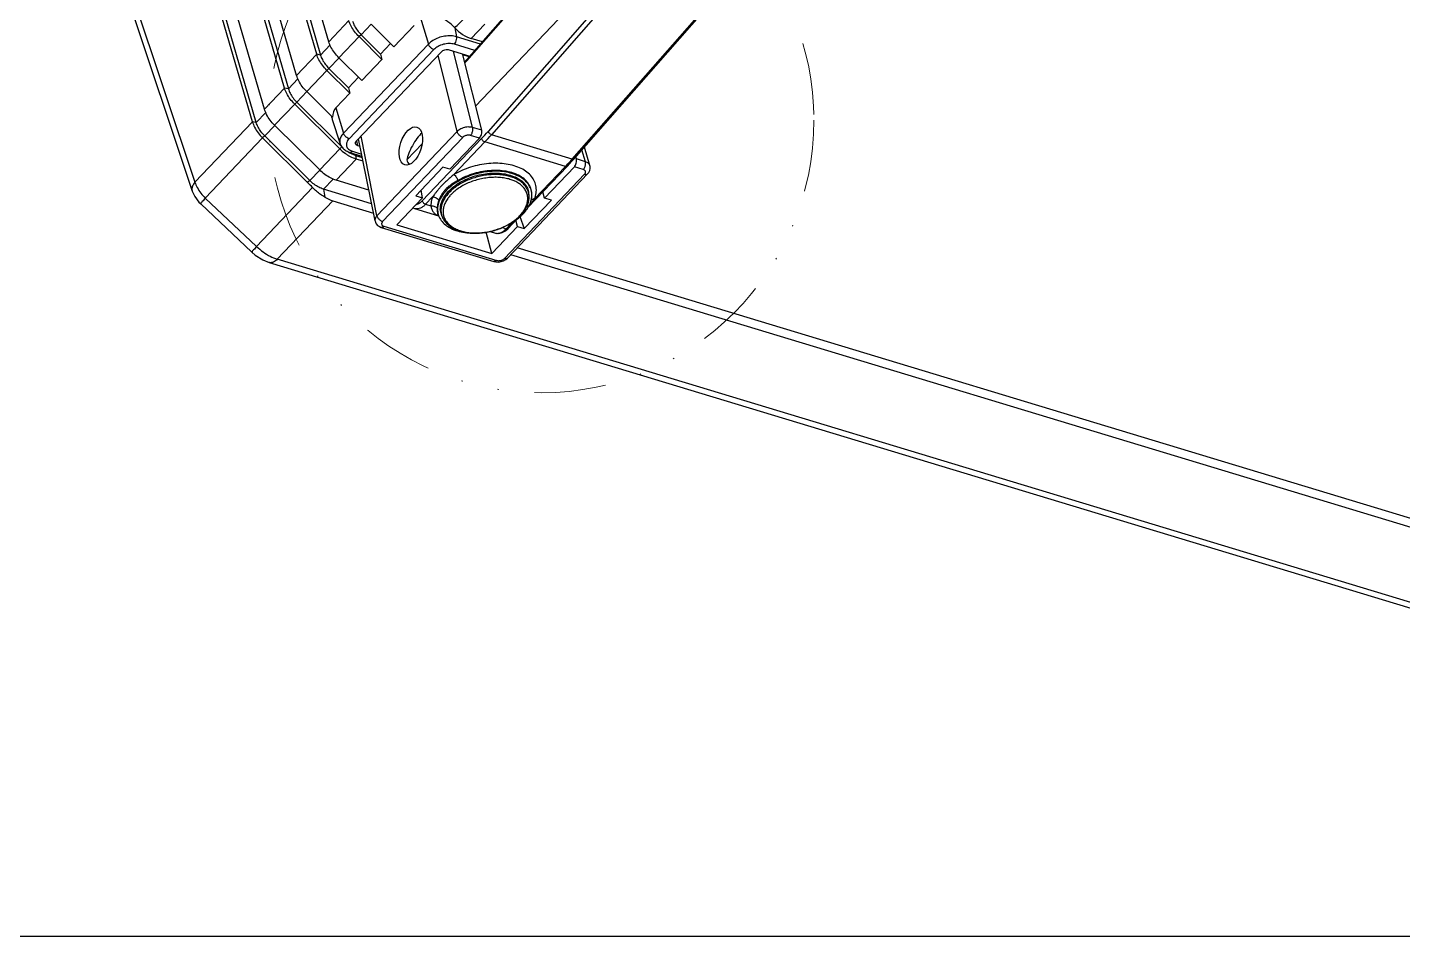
# Model space of a CAD drawing. Header units: millimetres. Extents: x 14343 to 15285, y -9166 to -7819.
# Drawn here: x 14513.4 to 14635.1, y -9166.3 to -9085.9 of the extents above; entities that cross this region are included whole.
import ezdxf

# ---------------------------------------------------------------- set-up
doc = ezdxf.new("R2010")
doc.units = ezdxf.units.MM
doc.linetypes.add('DIVIDE', pattern=[31.75, 12.7, -6.35, 0, -6.35, 0, -6.35])
doc.layers.add('hatch', color=56, linetype='Continuous', lineweight=9)

# ---------------------------------------------------------------- blocks, each defined once
blk = doc.blocks.new('u9')
at = {"color": 7, "linetype": 'Continuous'}
for p, q in [((151.981, 651.879), (278.458, 613.584)), ((279.179, 613.872), (152.702, 652.168)), ((257.798, 613.177), (149.956, 645.83)), ((158.441, 642.487), (257.226, 612.576)), ((258.085, 613.478), (250.989, 606.028)), ((258.352, 613.515), (251.256, 606.065)), ((269.014, 610.672), (259.036, 613.693)), ((269.254, 610.768), (259.276, 613.789)), ((273.532, 608.413), (278.458, 613.584)), ((257.192, 610.688), (259.472, 613.081)), ((259.472, 613.081), (259.959, 611.195)), ((267.87, 610.539), (259.472, 613.081)), ((275.325, 607.246), (280.287, 612.455)), ((284.824, 608.177), (280.287, 612.455)), ((285.23, 608.691), (280.693, 612.969)), ((258.192, 610.883), (257.659, 610.324)), ((258.266, 611.069), (258.032, 610.861)), ((258.527, 610.782), (258.192, 610.883)), ((259.606, 611.131), (259.142, 611.272)), ((256.591, 610.87), (254.195, 608.354)), ((256.973, 609.817), (256.591, 610.87)), ((257.192, 610.688), (256.591, 610.87)), ((257.192, 610.688), (257.336, 610.13)), ((258.032, 610.861), (257.283, 610.074)), ((262.033, 602.802), (269.13, 610.252)), ((262.531, 602.288), (269.627, 609.739)), ((264.206, 609.687), (264.145, 609.809)), ((266.299, 609.105), (264.176, 609.748)), ((267.87, 610.539), (265.59, 608.145)), ((269.627, 609.739), (271.04, 602.696)), ((269.802, 610.202), (271.261, 602.928)), ((256.275, 609.017), (252.781, 605.348)), ((263.999, 609.334), (263.913, 609.648)), ((264.703, 608.069), (265.326, 608.723)), ((265.326, 608.723), (264.863, 608.863)), ((266.444, 609.042), (266.297, 609.105)), ((273.532, 608.413), (269.943, 609.499)), ((270.108, 608.675), (274.366, 607.386)), ((254.795, 608.172), (252.161, 605.406)), ((255.682, 608.249), (252.941, 605.371)), ((254.195, 608.354), (254.795, 608.172)), ((254.795, 608.172), (254.954, 607.629)), ((256.282, 607.399), (256.208, 607.723)), ((260.371, 602.914), (265.622, 608.427)), ((263.794, 605.447), (266.19, 607.963)), ((265.59, 608.145), (265.729, 607.479)), ((266.19, 607.963), (265.59, 608.145)), ((270.35, 607.473), (273.245, 606.596)), ((273.509, 606.487), (274.366, 607.386)), ((274.366, 607.386), (274.242, 608.099)), ((284.824, 608.177), (279.751, 602.851)), ((292.434, 588.269), (285.977, 607.557)), ((260.075, 603.21), (262.817, 606.088)), ((273.245, 606.596), (271.465, 604.727)), ((274.69, 605.694), (275.578, 606.627)), ((275.578, 606.627), (275.765, 606.802)), ((275.578, 606.627), (279.566, 602.674)), ((275.765, 606.802), (279.751, 602.851)), ((285.741, 606.768), (280.653, 601.426)), ((292.191, 587.5), (285.741, 606.768)), ((250.789, 605.288), (251.277, 603.664)), ((251.185, 604.955), (251.497, 603.914)), ((251.185, 604.955), (251.985, 604.712)), ((251.371, 605.645), (252.161, 605.406)), ((252.376, 604.91), (252.191, 604.703)), ((252.941, 605.371), (260.075, 603.21)), ((260.559, 602.863), (263.193, 605.629)), ((263.193, 605.629), (263.794, 605.447)), ((265.63, 603.378), (266.984, 604.799)), ((270.864, 604.908), (271.465, 604.727)), ((274.7, 605.685), (272.919, 603.815)), ((274.7, 605.685), (278.688, 601.732)), ((252.191, 604.703), (238.319, 588.923)), ((252.35, 604.725), (238.478, 588.945)), ((251.985, 604.712), (252.04, 604.531)), ((252.35, 604.725), (259.486, 602.564)), ((271.521, 604.4), (270.93, 604.579)), ((272.036, 604.126), (270.955, 604.454)), ((271.795, 604.03), (270.991, 604.274)), ((271.127, 603.597), (271.326, 603.537)), ((271.434, 604.309), (271.521, 604.4)), ((271.521, 604.4), (271.465, 604.727)), ((272.733, 603.64), (272.919, 603.815)), ((272.733, 603.64), (276.722, 599.687)), ((272.919, 603.815), (276.907, 599.862)), ((245.668, 586.768), (259.486, 602.564)), ((260.559, 602.863), (261.349, 602.624)), ((271.441, 603.117), (263.932, 595.233)), ((264.592, 595.033), (272.102, 602.917)), ((265.082, 594.55), (272.592, 602.434)), ((271.326, 603.537), (271.422, 603.113)), ((273.268, 600.178), (272.592, 602.434)), ((273.58, 601.216), (272.89, 603.363)), ((279.566, 602.674), (278.678, 601.741)), ((279.566, 602.674), (279.753, 602.849)), ((245.973, 586.481), (259.79, 602.278)), ((260.362, 602.176), (262.024, 595.502)), ((260.362, 602.176), (261.163, 601.933)), ((261.163, 601.933), (262.845, 595.177)), ((262.531, 602.288), (264.214, 595.53)), ((278.688, 601.732), (276.907, 599.862)), ((280.317, 601.487), (279.471, 600.598)), ((280.317, 601.487), (284.995, 585.439)), ((280.317, 601.487), (280.653, 601.424)), ((280.653, 601.426), (285.335, 585.363)), ((246.927, 585.365), (260.896, 600.03)), ((272.036, 598.885), (273.268, 600.178)), ((273.555, 601.014), (275.844, 598.745)), ((279.589, 600.307), (277.809, 598.438)), ((279.589, 600.307), (284.271, 584.246)), ((272.152, 598.411), (272.036, 598.885)), ((272.036, 598.885), (274.063, 596.876)), ((275.844, 598.745), (274.063, 596.876)), ((276.722, 599.687), (275.833, 598.755)), ((276.722, 599.687), (276.907, 599.862)), ((269.192, 595.898), (270.972, 597.768)), ((270.972, 597.768), (272.999, 595.759)), ((271.27, 597.484), (272.152, 598.411)), ((272.152, 598.411), (273.877, 596.701)), ((277.473, 598.5), (276.627, 597.612)), ((282.15, 582.452), (277.473, 598.5)), ((277.473, 598.5), (277.809, 598.438)), ((277.809, 598.438), (282.49, 582.376)), ((273.877, 596.701), (272.989, 595.768)), ((273.877, 596.701), (274.063, 596.876)), ((276.745, 597.321), (274.964, 595.451)), ((276.745, 597.321), (281.426, 581.26)), ((261.66, 595.898), (251.007, 583.78)), ((261.679, 596.02), (251.023, 583.899)), ((260.968, 595.111), (262.778, 594.563)), ((263.247, 595.056), (261.409, 595.612)), ((261.462, 595.672), (262.024, 595.502)), ((261.658, 595.895), (261.871, 596.119)), ((261.679, 596.02), (261.85, 596.2)), ((268.425, 594.498), (269.307, 595.424)), ((269.307, 595.424), (269.192, 595.898)), ((269.192, 595.898), (271.218, 593.889)), ((269.307, 595.424), (271.032, 593.714)), ((272.999, 595.759), (271.218, 593.889)), ((274.628, 595.514), (273.782, 594.625)), ((279.306, 579.466), (274.628, 595.514)), ((274.628, 595.514), (274.964, 595.451)), ((274.964, 595.451), (279.646, 579.39)), ((261.294, 594.049), (260.086, 592.781)), ((260.3, 594.35), (261.294, 594.049)), ((260.469, 594.543), (262.584, 593.902)), ((262.747, 593.098), (262.584, 593.902)), ((265.894, 591.841), (265.082, 594.55)), ((266.347, 592.912), (268.128, 594.781)), ((268.128, 594.781), (270.155, 592.772)), ((271.032, 593.714), (271.218, 593.889)), ((273.9, 594.335), (272.12, 592.465)), ((273.9, 594.335), (278.582, 578.273)), ((271.032, 593.714), (270.144, 592.782))]:
    blk.add_line(p, q, dxfattribs=at)
for points in [[(259.277, 613.789), (259.1, 613.826), (258.87, 613.831), (258.639, 613.793), (258.42, 613.714), (258.223, 613.598), (258.085, 613.478)], [(280.693, 612.969), (280.403, 613.219), (279.728, 613.651), (279.178, 613.873)], [(259.142, 611.272), (259.113, 611.28), (258.838, 611.303), (258.55, 611.232), (258.266, 611.069)], [(269.802, 610.201), (269.773, 610.304), (269.692, 610.461), (269.571, 610.596), (269.412, 610.704), (269.255, 610.768)], [(285.977, 607.557), (285.752, 608.044), (285.395, 608.524), (285.23, 608.691)], [(250.989, 606.027), (250.889, 605.902), (250.804, 605.734), (250.764, 605.561), (250.767, 605.388), (250.79, 605.288)], [(252.781, 605.348), (252.597, 605.153), (252.376, 604.91)]]:
    blk.add_lwpolyline(points, dxfattribs=at)
for centre, radius, start, end in [((258.197, 613.373), 0.153, 130.88392, 136.66275), ((259.235, 613.652), 0.143, 72.92487, 77.16571), ((260.908, 605.241), 6.014, 106.66671, 112.37552), ((258.975, 610.725), 0.572, 76.63708, 84.6904), ((258.974, 610.721), 0.575, 73.05912, 76.62251), ((260.962, 605.079), 6.185, 105.53724, 106.70919), ((260.964, 605.071), 6.193, 100.3458, 105.53802), ((260.944, 605.177), 6.085, 97.83294, 100.34457), ((260.929, 605.285), 5.976, 95.48962, 97.8327), ((259.636, 606.768), 4.061, 132.91569, 136.36986), ((259.418, 607.308), 3.468, 136.36158, 140.26839), ((259.581, 607.156), 3.691, 135.36832, 136.39175), ((259.471, 607.349), 3.443, 136.39125, 137.4131), ((260.67, 605.411), 5.77, 118.33224, 122.77898), ((258.099, 610.799), 0.0911, 129.37104, 137.28323), ((262.454, 609.123), 1.572, 19.76563, 29.66111), ((263.679, 608.393), 1.44, 68.08928, 69.64936), ((263.7, 608.446), 1.383, 67.88787, 68.07981), ((263.712, 608.475), 1.351, 66.99317, 67.89051), ((259.304, 607.081), 3.604, 136.32251, 141.91318), ((262.495, 609.139), 1.529, 13.44252, 19.751), ((262.525, 609.146), 1.498, 7.2793, 13.42695), ((257.728, 607.944), 1.557, 182.44375, 188.2245), ((257.668, 607.935), 1.496, 188.23472, 194.71022), ((257.678, 608.055), 1.507, 192.74864, 198.54925), ((257.707, 607.946), 1.537, 194.71401, 200.98812), ((257.669, 608.052), 1.497, 198.55625, 198.80347), ((260.745, 610.11), 3.239, 316.32498, 321.90245), ((260.929, 609.962), 3.002, 321.9733, 322.11465), ((299.886, 631.131), 34.259, 224.20114, 225.24613), ((258.69, 609.393), 2.991, 245.44595, 245.94499), ((258.699, 609.413), 3.013, 245.94457, 246.08237), ((268.95, 590.137), 22.099, 136.74845, 138.69186), ((268.276, 590.764), 21.178, 136.39409, 136.73466), ((270.478, 601.448), 3.14, 54.97169, 59.80381), ((270.146, 601.082), 3.89, 53.53256, 58.15157), ((269.967, 600.839), 4.192, 45.22579, 53.53643), ((274.967, 589.032), 20.562, 136.4049, 138.84296), ((275.033, 588.954), 20.245, 136.40491, 138.84402)]:
    blk.add_arc(centre, radius, start, end, dxfattribs=at)
for centre, major_axis, ratio, start_param, end_param in [((273.956, 605.962), (-2.009, 2.235), 0.6168894, -1.0870555, -0.7945169), ((252.267, 605.021), (0.134, 0.482), 0.5650063, 0.8156144, 2.4125907), ((265.988, 603.753), (0.893, 1.554), 0.3070683, 3.8892618, 5.6112638), ((265.988, 603.753), (0.471, 1.686), 0.5650063, -0.7551819, -0.3941232), ((260.644, 602.484), (0.155, 0.476), 0.5327871, 0.8389168, 2.4358931), ((271.525, 601.587), (-1.858, 1.883), 0.5951018, 3.8752301, 4.0079342), ((271.418, 602.012), (-1.83, 1.854), 0.5951018, -3.1232373, -2.5842595), ((261.681, 592.139), (-1.663, 1.732), 0.5968302, -1.5901468, -0.8157401)]:
    blk.add_ellipse(centre, major_axis=major_axis, ratio=ratio, start_param=start_param, end_param=end_param, dxfattribs=at)
blk.add_ellipse((266.63, 603.559), major_axis=(0.542, 1.664), ratio=0.5327871, dxfattribs=at)
for points, start_tangent, end_tangent in [([(258.352, 613.515), (258.25, 613.534), (258.162, 613.524), (258.097, 613.489)], (-0.9570884, 0.2897962), (-0.7560621, -0.6544999)), ([(259.036, 613.693), (258.94, 613.712), (258.835, 613.716), (258.725, 613.703), (258.616, 613.675), (258.515, 613.633), (258.425, 613.579), (258.352, 613.515)], (-0.9571458, 0.2896065), (-0.6898483, -0.723954)), ([(259.036, 613.693), (259.114, 613.758), (259.194, 613.792), (259.266, 613.792)], (0.6896984, 0.7240968), (0.9750197, -0.2221183)), ([(278.458, 613.584), (278.796, 613.835), (279.127, 613.885), (279.178, 613.872)], (0.6896984, 0.7240967), (0.9533664, -0.3018153)), ([(280.287, 612.455), (279.705, 612.944), (279.082, 613.328), (278.458, 613.584)], (-0.7189527, 0.695059), (-0.9570971, 0.2897675)), ([(280.287, 612.455), (280.549, 612.761), (280.682, 612.938), (280.673, 612.953)], (0.6627878, 0.7488073), (-0.6297212, 0.7768212)), ([(261.276, 611.269), (261.204, 611.274), (260.681, 611.276), (260.147, 611.228), (259.612, 611.133), (259.085, 610.991), (258.578, 610.806), (258.097, 610.58), (257.932, 610.489)], (-0.9978398, 0.0656937), (-0.8676833, -0.4971174)), ([(258.192, 610.883), (258.106, 610.894), (258.041, 610.869)], (-0.9570884, 0.2897962), (-0.7737481, -0.6334933)), ([(259.028, 611.294), (258.871, 611.289), (258.646, 611.221), (258.416, 611.084), (258.192, 610.883)], (-0.9955827, 0.0938889), (-0.6897354, -0.7240615)), ([(263.298, 608.118), (263.366, 608.208), (263.576, 608.554), (263.714, 608.905), (263.777, 609.254), (263.764, 609.593), (263.675, 609.917), (263.512, 610.218), (263.278, 610.489), (262.978, 610.727), (262.618, 610.925), (262.205, 611.08), (261.748, 611.188), (261.257, 611.248), (260.74, 611.258), (260.358, 611.234)], (0.6140828, 0.7892416), (-0.9954255, -0.0955411)), ([(264.094, 609.911), (264.075, 609.946), (263.777, 610.354), (263.353, 610.701), (262.818, 610.973), (262.191, 611.163), (261.492, 611.264), (261.276, 611.276)], (-0.4496662, 0.8931967), (-0.9993283, 0.0366471)), ([(263.913, 609.648), (263.788, 609.97), (263.592, 610.27), (263.328, 610.541), (263, 610.777), (262.615, 610.971), (262.181, 611.121), (261.708, 611.222), (261.276, 611.269)], (-0.2638082, 0.9645752), (-0.9978398, 0.0656937)), ([(256.936, 609.679), (256.7, 609.39), (256.489, 609.044), (256.351, 608.693), (256.288, 608.344), (256.301, 608.004), (256.39, 607.681), (256.553, 607.38), (256.787, 607.108), (257.087, 606.871), (257.447, 606.673)], (-0.6766752, -0.7362817), (0.9095663, -0.4155588)), ([(257.546, 610.263), (257.2, 610.019), (256.872, 609.742)], (-0.8402547, -0.5421919), (-0.7320753, -0.6812237)), ([(257.932, 610.489), (257.653, 610.318), (257.255, 610.023), (256.954, 609.749)], (-0.8676833, -0.4971174), (-0.7025218, -0.7116622)), ([(258.619, 610.803), (258.156, 610.588), (257.714, 610.329), (257.318, 610.039), (256.978, 609.724)], (-0.9246906, -0.3807195), (-0.6896984, -0.7240967)), ([(263.497, 607.511), (263.883, 607.995), (264.14, 608.498), (264.26, 609.002), (264.238, 609.49), (264.094, 609.911)], (0.6896984, 0.7240967), (-0.4496662, 0.8931967)), ([(264.3, 609.106), (264.282, 609.422), (264.214, 609.672), (264.206, 609.687)], (0.0015171, 0.9999988), (-0.447154, 0.894457)), ([(264.863, 608.863), (264.78, 609.168), (264.637, 609.424), (264.447, 609.605), (264.24, 609.719)], (-0.1709408, 0.9852813), (-0.9204394, 0.3908853)), ([(269.014, 610.672), (269.092, 610.737), (269.172, 610.77), (269.247, 610.77), (269.254, 610.768)], (0.6896984, 0.7240967), (0.9560266, -0.2932799)), ([(269.13, 610.252), (269.183, 610.321), (269.213, 610.393), (269.22, 610.465), (269.201, 610.531), (269.159, 610.59), (269.096, 610.637), (269.014, 610.672)], (0.689551, 0.7242371), (-0.9570299, 0.2899892)), ([(269.13, 610.252), (269.238, 610.207), (269.346, 610.138), (269.445, 610.05), (269.529, 609.949), (269.591, 609.843), (269.627, 609.739)], (0.9570884, -0.2897961), (0.2188596, -0.9757564)), ([(269.627, 609.739), (269.734, 609.876), (269.796, 610.018), (269.808, 610.16), (269.802, 610.201)], (0.6970639, 0.717009), (-0.1961976, 0.9805644)), ([(256.215, 608.901), (256.122, 608.796), (255.955, 608.6), (255.81, 608.418), (255.682, 608.249)], (-0.666621, -0.7453969), (-0.5868706, -0.8096807)), ([(256.011, 608.458), (255.934, 608.08), (255.926, 607.87)], (-0.2929819, -0.956118), (0.0226925, -0.9997425)), ([(256.467, 609.304), (256.311, 609.086), (256.054, 608.584), (256.011, 608.458)], (-0.6158413, -0.7878702), (-0.2929819, -0.956118)), ([(256.751, 609.525), (256.639, 609.382), (256.427, 609.049), (256.277, 608.711), (256.191, 608.373), (256.168, 608.042), (256.208, 607.723)], (-0.6387496, -0.7694147), (0.2208385, -0.9753104)), ([(263.246, 607.691), (263.524, 608.023), (263.737, 608.367), (263.883, 608.716), (263.957, 609.063), (263.959, 609.404), (263.913, 609.648)], (0.6896984, 0.7240967), (-0.2635394, 0.9646486)), ([(264.011, 609.336), (264.015, 608.975), (263.903, 608.501), (263.66, 608.027), (263.297, 607.572)], (0.1271308, -0.991886), (-0.6896984, -0.7240967)), ([(264.157, 608.394), (264.236, 608.633), (264.284, 608.871), (264.3, 609.106)], (0.3674491, 0.9300436), (0.0016013, 0.9999987)), ([(264.863, 608.863), (264.689, 608.861), (264.525, 608.905), (264.39, 608.99), (264.3, 609.106)], (-0.9888016, -0.1492363), (-0.4422194, 0.8969069)), ([(264.703, 608.069), (264.791, 608.335), (264.845, 608.601), (264.863, 608.863)], (0.3674491, 0.9300436), (0.0016013, 0.9999987)), ([(265.326, 608.723), (265.552, 608.924), (265.785, 609.06), (266.017, 609.126), (266.239, 609.12), (266.297, 609.105)], (0.6897402, 0.7240569), (0.957642, -0.2879616)), ([(265.326, 608.723), (265.421, 608.679), (265.51, 608.607), (265.58, 608.519), (265.622, 608.427)], (0.9570884, -0.2897962), (0.2651095, -0.9642183)), ([(265.622, 608.427), (265.814, 608.597), (266.012, 608.713), (266.174, 608.763)], (0.6897825, 0.7240167), (0.98256, 0.1859457)), ([(284.824, 608.177), (285.086, 608.482), (285.219, 608.659), (285.21, 608.674)], (0.6627876, 0.7488075), (-0.629614, 0.7769081)), ([(255.682, 608.249), (255.541, 607.718), (255.539, 607.201), (255.677, 606.712), (255.951, 606.267), (256.352, 605.878), (256.869, 605.559), (257.486, 605.317), (258.184, 605.161), (258.942, 605.094), (259.738, 605.12), (260.548, 605.237), (261.346, 605.442), (262.111, 605.729), (262.817, 606.088)], (-0.3674491, -0.9300436), (0.8629434, 0.5053006)), ([(255.682, 608.249), (255.839, 608.268), (255.964, 608.332), (256.012, 608.379)], (0.9998011, -0.0199451), (0.6266431, 0.7793064)), ([(255.926, 607.87), (255.956, 607.591), (256.119, 607.135), (256.417, 606.727), (256.841, 606.381), (257.376, 606.108), (258.003, 605.918), (258.702, 605.818), (259.448, 605.81), (260.216, 605.895), (260.98, 606.07), (261.715, 606.329), (262.394, 606.664), (262.994, 607.063), (263.497, 607.511)], (0.0226925, -0.9997425), (0.6896984, 0.7240967)), ([(255.927, 607.801), (255.953, 607.546), (256.112, 607.081), (256.41, 606.665), (256.838, 606.312), (257.379, 606.034), (258.016, 605.842), (258.726, 605.741), (259.484, 605.735), (260.264, 605.824), (261.039, 606.006), (261.782, 606.274), (262.466, 606.618)], (0.0225639, -0.9997454), (0.8629434, 0.5053006)), ([(256.252, 607.57), (256.391, 607.27), (256.602, 606.989), (256.876, 606.74), (257.211, 606.526), (257.598, 606.352), (258.032, 606.221), (258.503, 606.135), (259.004, 606.096), (259.525, 606.104), (260.055, 606.16), (260.586, 606.263), (261.107, 606.41), (261.609, 606.599), (262.083, 606.826), (262.518, 607.087), (262.908, 607.377), (263.246, 607.691)], (0.3223225, -0.9466299), (0.6896984, 0.7240967)), ([(263.297, 607.572), (262.824, 607.15), (262.258, 606.774), (261.62, 606.46), (260.928, 606.215), (260.21, 606.051), (259.485, 605.97), (258.785, 605.978), (258.125, 606.073), (257.537, 606.251), (257.032, 606.508), (256.634, 606.834), (256.353, 607.219), (256.272, 607.395)], (-0.6896984, -0.7240967), (-0.3579626, 0.9337359)), ([(257.478, 606.659), (257.86, 606.518), (258.317, 606.409), (258.809, 606.349), (259.325, 606.34), (259.856, 606.38), (260.391, 606.469), (260.919, 606.606), (261.428, 606.787), (261.909, 607.01), (262.352, 607.269), (262.747, 607.559), (263.087, 607.874)], (0.914129, -0.4054235), (0.6896984, 0.7240967)), ([(262.466, 606.618), (262.63, 606.715), (262.781, 606.805), (262.924, 606.894), (263.061, 606.985), (263.193, 607.08), (263.318, 607.178), (263.435, 607.282), (263.546, 607.391)], (0.8629507, 0.5052881), (0.6897006, 0.7240947)), ([(263.546, 607.391), (263.735, 607.615), (263.882, 607.831), (263.996, 608.035), (264.086, 608.224), (264.157, 608.394)], (0.689526, 0.7242609), (0.3674434, 0.9300459)), ([(263.857, 607.033), (264.078, 607.275), (264.268, 607.499), (264.432, 607.706), (264.576, 607.896), (264.703, 608.069)], (0.6896147, 0.7241765), (0.5868683, 0.8096824)), ([(264.703, 608.069), (264.535, 608.095), (264.376, 608.164), (264.245, 608.268), (264.157, 608.394)], (-0.9998011, 0.0199452), (-0.4227061, 0.9062668)), ([(274.242, 608.099), (274.619, 607.855), (274.983, 607.569), (275.325, 607.246)], (0.8652099, -0.5014098), (0.6973128, -0.7167669)), ([(274.366, 607.386), (274.781, 607.215), (275.194, 606.956), (275.578, 606.627)], (0.9570884, -0.2897962), (0.7102197, -0.7039801)), ([(285.741, 606.768), (285.537, 607.246), (285.225, 607.726), (284.824, 608.177)], (-0.2937745, 0.9558747), (-0.7168283, 0.6972497)), ([(285.741, 606.768), (285.971, 607.153), (285.986, 607.528), (285.977, 607.557)], (0.6631161, 0.7485166), (-0.3229922, 0.9464016)), ([(251.256, 606.065), (251.154, 606.083), (251.066, 606.074), (250.998, 606.036), (250.989, 606.028)], (-0.9570884, 0.2897961), (-0.6867784, -0.7268669)), ([(251.256, 606.065), (251.202, 605.996), (251.172, 605.924), (251.165, 605.853), (251.184, 605.786), (251.226, 605.727), (251.289, 605.68), (251.371, 605.645)], (-0.689551, -0.7242371), (0.9570299, -0.2899892)), ([(262.817, 606.088), (262.717, 606.186), (262.617, 606.318), (262.53, 606.468), (262.466, 606.618)], (-0.7850892, 0.6193827), (-0.3241447, 0.9460075)), ([(262.817, 606.088), (262.962, 606.209), (263.098, 606.324), (263.23, 606.437), (263.36, 606.552), (263.488, 606.669), (263.613, 606.787), (263.736, 606.909), (263.857, 607.033)], (0.7701661, 0.6378434), (0.6896996, 0.7240956)), ([(273.245, 606.596), (273.743, 606.391)], (0.9570884, -0.2897962), (0.8875007, -0.4608064)), ([(273.743, 606.391), (274.239, 606.08), (274.7, 605.685)], (0.8875007, -0.4608064), (0.7102197, -0.7039801)), ([(250.79, 605.288), (250.811, 605.232), (250.895, 605.116), (251.022, 605.022), (251.185, 604.955)], (0.2887617, -0.957401), (0.9600275, -0.2799056)), ([(251.371, 605.645), (251.3, 605.553), (251.24, 605.441), (251.196, 605.316), (251.171, 605.187), (251.167, 605.064), (251.185, 604.955)], (-0.6896984, -0.7240967), (0.2651034, -0.96422)), ([(252.941, 605.371), (252.855, 605.381), (252.79, 605.356), (252.781, 605.348)], (-0.9570884, 0.2897962), (-0.6791711, -0.73398)), ([(252.35, 604.725), (252.265, 604.736), (252.202, 604.713), (252.191, 604.703)], (-0.9567211, 0.2910065), (-0.645731, -0.763565)), ([(271.465, 604.727), (271.963, 604.521), (272.199, 604.387)], (0.9570884, -0.2897962), (0.8497942, -0.5271146)), ([(271.521, 604.4), (271.936, 604.229), (272.058, 604.162)], (0.9570884, -0.2897962), (0.8646512, -0.5023727)), ([(271.795, 604.03), (271.945, 604.127), (272.035, 604.124)], (0.6896984, 0.7240967), (0.9642298, -0.2650677)), ([(271.953, 603.97), (271.795, 604.03)], (-0.9043687, 0.426752), (-0.9570884, 0.2897962)), ([(272.324, 603.571), (272.142, 603.849), (271.953, 603.97)], (-0.264357, 0.9644249), (-0.9043687, 0.426752)), ([(272.437, 603.941), (272.036, 604.126)], (-0.8332048, 0.5529645), (-0.9570884, 0.2897962)), ([(272.89, 603.363), (272.724, 603.676), (272.437, 603.941)], (-0.3062761, 0.9519427), (-0.8332048, 0.5529645)), ([(259.486, 602.564), (259.581, 602.521), (259.672, 602.451), (259.745, 602.366), (259.79, 602.278)], (0.9574537, -0.2885869), (0.3107462, -0.9504929)), ([(260.075, 603.21), (260.17, 603.166), (260.259, 603.095), (260.33, 603.006), (260.371, 602.914)], (0.9570884, -0.2897962), (0.2651095, -0.9642183)), ([(261.349, 602.624), (261.277, 602.532), (261.218, 602.42), (261.174, 602.295), (261.149, 602.166), (261.145, 602.043), (261.163, 601.933)], (-0.6896984, -0.7240968), (0.2651033, -0.96422)), ([(261.349, 602.624), (261.445, 602.605), (261.55, 602.601), (261.66, 602.614), (261.769, 602.642), (261.87, 602.684), (261.96, 602.738), (262.033, 602.802)], (0.9571458, -0.2896065), (0.6898483, 0.723954)), ([(262.033, 602.802), (262.142, 602.756), (262.249, 602.687), (262.348, 602.599), (262.432, 602.499), (262.494, 602.393), (262.531, 602.288)], (0.9570884, -0.2897962), (0.2188597, -0.9757563)), ([(271.326, 603.537), (271.457, 603.468), (271.525, 603.364), (271.528, 603.354)], (0.9570884, -0.2897962), (0.2056982, -0.9786155)), ([(271.52, 603.241), (271.441, 603.117)], (-0.3132678, -0.9496648), (-0.6896984, -0.7240967)), ([(271.528, 603.354), (271.52, 603.241)], (0.2056982, -0.9786155), (-0.3132678, -0.9496648)), ([(272.102, 602.917), (272.309, 603.242), (272.324, 603.571)], (0.6896984, 0.7240967), (-0.264357, 0.9644249)), ([(272.102, 602.917), (272.308, 602.811), (272.486, 602.635), (272.592, 602.434)], (0.9570884, -0.2897962), (0.2870722, -0.9579089)), ([(272.592, 602.434), (272.841, 602.793), (272.923, 603.159), (272.889, 603.362)], (0.6896984, 0.7240967), (-0.3042317, 0.9525981)), ([(279.566, 602.674), (279.897, 602.294), (280.153, 601.89), (280.317, 601.487)], (0.7102197, -0.7039801), (0.2798342, -0.9600483)), ([(280.653, 601.426), (280.455, 601.91), (280.149, 602.395), (279.751, 602.851)], (-0.2798342, 0.9600483), (-0.7102197, 0.7039801)), ([(261.163, 601.933), (261.355, 601.893), (261.567, 601.884), (261.786, 601.909), (262.003, 601.965), (262.206, 602.05), (262.385, 602.16), (262.531, 602.288)], (0.9541047, -0.2994731), (0.6823198, 0.7310538)), ([(278.688, 601.732), (279.085, 601.277), (279.392, 600.791)], (0.7102197, -0.7039801), (0.4618304, -0.8869683)), ([(279.392, 600.791), (279.59, 600.307)], (0.4618304, -0.8869683), (0.2798342, -0.9600483)), ([(275.844, 598.745), (276.241, 598.29), (276.548, 597.805)], (0.7102197, -0.7039801), (0.4618304, -0.8869683)), ([(277.473, 598.5), (277.308, 598.904), (277.052, 599.308), (276.722, 599.687)], (-0.2798342, 0.9600483), (-0.7102197, 0.7039801)), ([(276.907, 599.862), (277.304, 599.407), (277.612, 598.922), (277.809, 598.438)], (0.7102197, -0.7039801), (0.2798342, -0.9600483)), ([(276.548, 597.805), (276.745, 597.321)], (0.4618304, -0.8869683), (0.2798342, -0.9600483)), ([(274.628, 595.514), (274.464, 595.917), (274.208, 596.322), (273.877, 596.701)], (-0.2798342, 0.9600483), (-0.7102197, 0.7039801)), ([(274.063, 596.876), (274.46, 596.421), (274.767, 595.935), (274.965, 595.451)], (0.7102197, -0.7039801), (0.2798342, -0.9600483)), ([(261.66, 595.898), (261.682, 595.942)], (0.6479147, 0.7617129), (0.2348064, 0.9720422)), ([(261.682, 595.942), (261.679, 596.02)], (0.2348064, 0.9720422), (-0.2417133, 0.9703477)), ([(263.932, 595.233), (263.792, 595.128), (263.614, 595.058), (263.422, 595.032), (263.247, 595.056)], (-0.6896984, -0.7240967), (-0.9570884, 0.2897962)), ([(272.999, 595.759), (273.396, 595.304), (273.703, 594.819)], (0.7102197, -0.7039801), (0.4618304, -0.8869683)), ([(262.778, 594.563), (262.652, 594.37), (262.581, 594.13), (262.584, 593.902)], (-0.6896984, -0.7240967), (0.1985145, -0.9800979)), ([(262.584, 593.902), (263.086, 593.819), (263.64, 593.851), (264.193, 593.994), (264.69, 594.235), (265.082, 594.55)], (0.9570884, -0.2897962), (0.6896984, 0.7240967)), ([(262.778, 594.563), (263.237, 594.5), (263.748, 594.568), (264.226, 594.757), (264.592, 595.033)], (0.9570884, -0.2897962), (0.6896984, 0.7240967)), ([(264.592, 595.033), (264.798, 594.927), (264.976, 594.751), (265.082, 594.55)], (0.9570884, -0.2897962), (0.2870722, -0.9579089)), ([(271.218, 593.889), (271.615, 593.434), (271.922, 592.949), (272.12, 592.465)], (0.7102197, -0.7039801), (0.2798342, -0.9600483)), ([(273.703, 594.819), (273.901, 594.334)], (0.4618304, -0.8869683), (0.2798342, -0.9600483)), ([(262.747, 593.098), (262.333, 592.701), (261.937, 592.285), (261.541, 591.87)], (-0.6896984, -0.7240967), (-0.6896984, -0.7240967)), ([(262.747, 593.098), (263.358, 592.565), (263.975, 592.206), (264.563, 592.014), (265.091, 591.986)], (0.6888756, -0.7248796), (0.9942492, 0.1070909)), ([(271.784, 592.528), (271.619, 592.931), (271.363, 593.335), (271.032, 593.714)], (-0.2798342, 0.9600483), (-0.7102197, 0.7039801))]:
    blk.add_spline(points, degree=3, dxfattribs=dict(at, start_tangent=start_tangent, end_tangent=end_tangent))
at = {"layer": 'Defpoints', "color": 2}
blk.add_lwpolyline([(0, 673.52), (470.981, 673.52), (470.981, 0), (0, 0)], close=True, dxfattribs=at)
at = {"layer": 'hatch', "color": 4, "linetype": 'DIVIDE', "ltscale": 0.5}
blk.add_circle((255.081, 601.284), 24.118, dxfattribs=at)

msp = doc.modelspace()

# ---------------------------------------------------------------- block references
at = {"rotation": 180}
msp.add_blockref('u9', (14813.95, -8492.81), dxfattribs=at)

doc.saveas('drawing.dxf')
